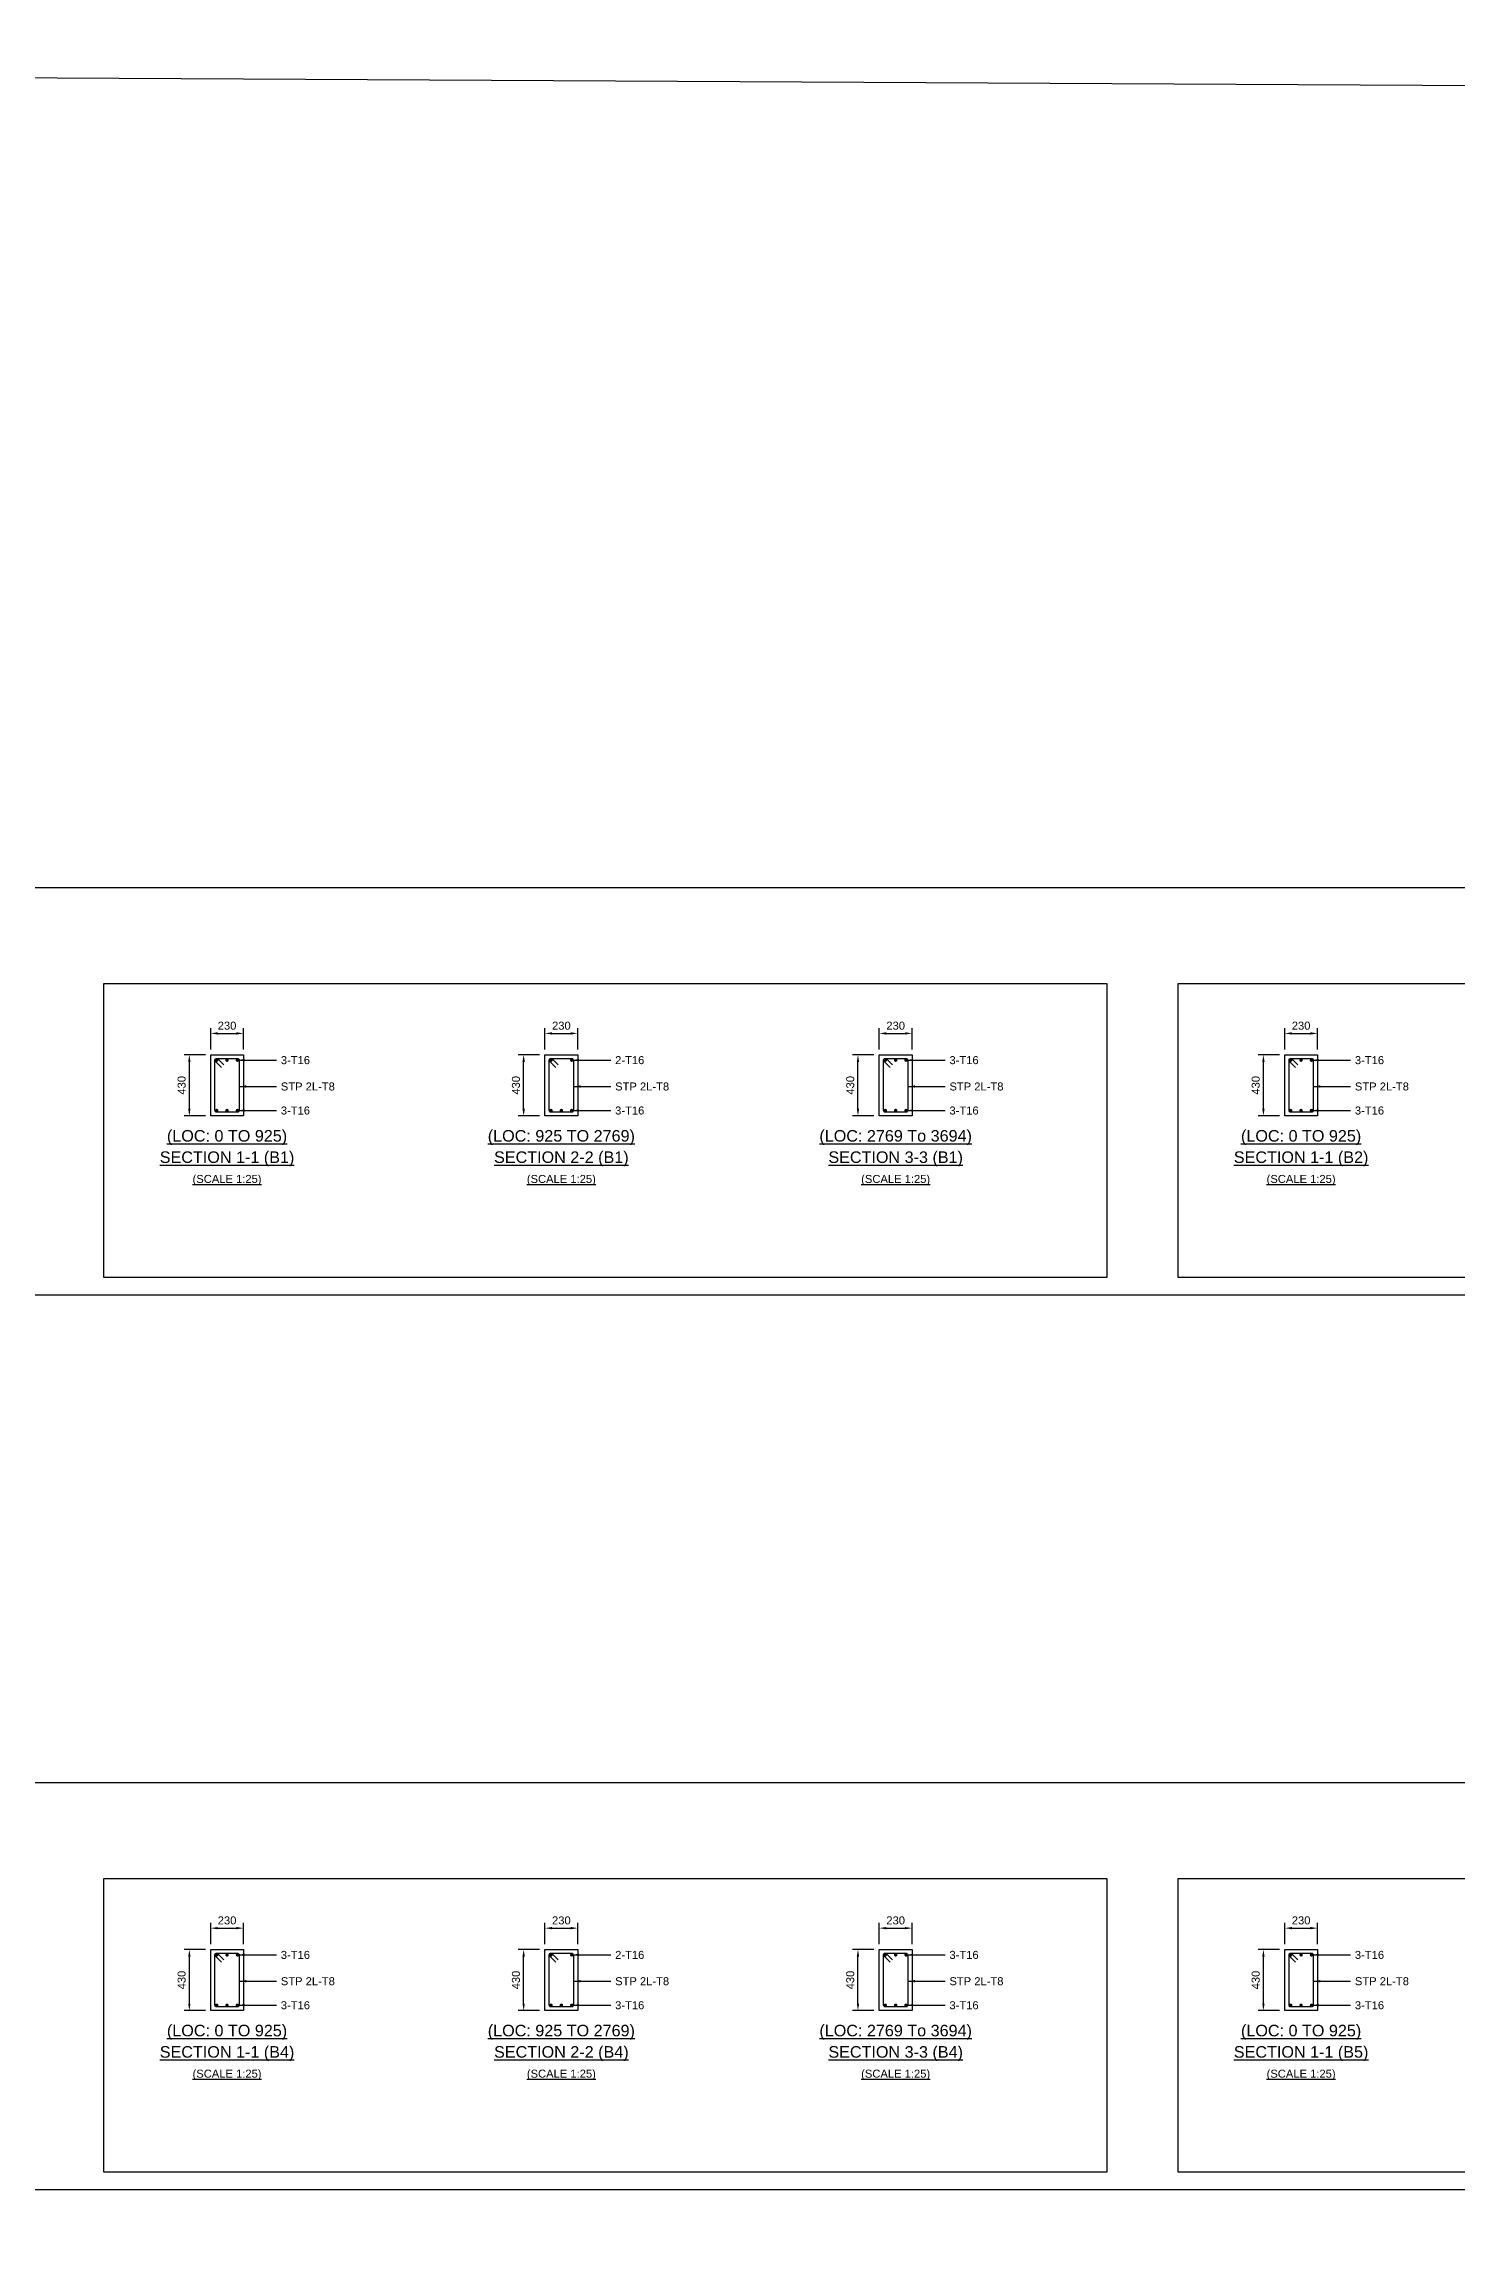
# Model space of a CAD drawing. Header units: inches. Extents: x -816171 to 9366335, y -450961 to 689132.
# Drawn here: x 3331451 to 3371164, y 331272 to 392839 of the extents above; entities that cross this region are included whole.
import ezdxf
from ezdxf.enums import TextEntityAlignment as Align

# ---------------------------------------------------------------- set-up
doc = ezdxf.new("R2010")
doc.units = ezdxf.units.IN
doc.header["$MEASUREMENT"] = 0
for name, color, linetype in [('Concrete Line', 2, 'Continuous'), ('Dimension', 31, 'Continuous'), ('Labels', 4, 'Continuous'), ('Link', 225, 'Continuous'), ('Reinforcement', 130, 'Continuous'), ('Schedule Border', 60, 'Continuous'), ('Text', 31, 'Continuous')]:
    doc.layers.add(name, color=color, linetype=linetype)
doc.styles.add('SC-SansSerif', font='SansSerif')
doc.dimstyles.new('SCBBSDimStyl', dxfattribs={"dimtxt": 225, "dimasz": 200, "dimexe": 150, "dimexo": 150, "dimgap": 100, "dimtad": 1, "dimtoh": 1, "dimdec": 0, "dimzin": 0, "dimdsep": 46, "dimtxsty": 'SC-SansSerif', "dimcen": 0.09, "dimclrd": 8, "dimclre": 8, "dimclrt": 31, "dimadec": 0, "dimazin": 0, "dimtfac": 1, "dimtdec": 0, "dimtix": 1, "dimtofl": 0, "dimtmove": 0, "dimatfit": 3, "dimfxl": 1, "dimtolj": 1, "dimtzin": 0, "dimarcsym": 0})

# ---------------------------------------------------------------- blocks, each defined once
blk = doc.blocks.new('*D1238')
at = {"layer": 'DEFPOINTS', "color": 0, "transparency": 16777216}
for p in [(3337063, 365011), (3336143, 364411), (3337063, 364411)]:
    blk.add_point(p, dxfattribs=at)
at = {"layer": 'Dimension', "color": 8, "lineweight": -2, "transparency": 16777216}
for p, q in [((3336143, 364561), (3336143, 365161)), ((3337063, 364561), (3337063, 365161)), ((3336343, 365011), (3336863, 365011))]:
    blk.add_line(p, q, dxfattribs=at)
at = {"layer": 'Dimension', "color": 8, "transparency": 16777216}
for points in [[(3336343, 365044), (3336343, 364977), (3336143, 365011)], [(3336863, 365044), (3336863, 364977), (3337063, 365011)]]:
    blk.add_solid(points, dxfattribs=at)
at = {"layer": 'Dimension', "color": 31, "transparency": 16777216, "insert": (3336603, 365227), "char_height": 225, "attachment_point": 5, "style": 'SC-SansSerif'}
blk.add_mtext('\\A1;230', dxfattribs=at)
blk = doc.blocks.new('*D1239')
at = {"layer": 'DEFPOINTS', "color": 0, "transparency": 16777216}
for p in [(3335543, 364411), (3336143, 364411), (3336143, 362691)]:
    blk.add_point(p, dxfattribs=at)
at = {"layer": 'Dimension', "color": 8, "lineweight": -2, "transparency": 16777216}
for p, q in [((3335993, 364411), (3335393, 364411)), ((3335543, 362891), (3335543, 364211)), ((3335993, 362691), (3335393, 362691))]:
    blk.add_line(p, q, dxfattribs=at)
at = {"layer": 'Dimension', "color": 8, "transparency": 16777216}
for points in [[(3335510, 364211), (3335577, 364211), (3335543, 364411)], [(3335510, 362891), (3335577, 362891), (3335543, 362691)]]:
    blk.add_solid(points, dxfattribs=at)
at = {"layer": 'Dimension', "color": 31, "transparency": 16777216, "insert": (3335327, 363551), "char_height": 225, "attachment_point": 5, "rotation": 90, "style": 'SC-SansSerif'}
blk.add_mtext('\\A1;430', dxfattribs=at)
blk = doc.blocks.new('*D1244')
at = {"layer": 'DEFPOINTS', "color": 0, "transparency": 16777216}
for p in [(3346463, 365011), (3345543, 364411), (3346463, 364411)]:
    blk.add_point(p, dxfattribs=at)
at = {"layer": 'Dimension', "color": 8, "lineweight": -2, "transparency": 16777216}
for p, q in [((3345543, 364561), (3345543, 365161)), ((3346463, 364561), (3346463, 365161)), ((3345743, 365011), (3346263, 365011))]:
    blk.add_line(p, q, dxfattribs=at)
at = {"layer": 'Dimension', "color": 8, "transparency": 16777216}
for points in [[(3345743, 365044), (3345743, 364977), (3345543, 365011)], [(3346263, 365044), (3346263, 364977), (3346463, 365011)]]:
    blk.add_solid(points, dxfattribs=at)
at = {"layer": 'Dimension', "color": 31, "transparency": 16777216, "insert": (3346003, 365227), "char_height": 225, "attachment_point": 5, "style": 'SC-SansSerif'}
blk.add_mtext('\\A1;230', dxfattribs=at)
blk = doc.blocks.new('*D1245')
at = {"layer": 'DEFPOINTS', "color": 0, "transparency": 16777216}
for p in [(3344943, 364411), (3345543, 364411), (3345543, 362691)]:
    blk.add_point(p, dxfattribs=at)
at = {"layer": 'Dimension', "color": 8, "lineweight": -2, "transparency": 16777216}
for p, q in [((3345393, 364411), (3344793, 364411)), ((3344943, 362891), (3344943, 364211)), ((3345393, 362691), (3344793, 362691))]:
    blk.add_line(p, q, dxfattribs=at)
at = {"layer": 'Dimension', "color": 8, "transparency": 16777216}
for points in [[(3344910, 364211), (3344977, 364211), (3344943, 364411)], [(3344910, 362891), (3344977, 362891), (3344943, 362691)]]:
    blk.add_solid(points, dxfattribs=at)
at = {"layer": 'Dimension', "color": 31, "transparency": 16777216, "insert": (3344727, 363551), "char_height": 225, "attachment_point": 5, "rotation": 90, "style": 'SC-SansSerif'}
blk.add_mtext('\\A1;430', dxfattribs=at)
blk = doc.blocks.new('*D1246')
at = {"layer": 'DEFPOINTS', "color": 0, "transparency": 16777216}
for p in [(3355863, 365011), (3354943, 364411), (3355863, 364411)]:
    blk.add_point(p, dxfattribs=at)
at = {"layer": 'Dimension', "color": 8, "lineweight": -2, "transparency": 16777216}
for p, q in [((3354943, 364561), (3354943, 365161)), ((3355863, 364561), (3355863, 365161)), ((3355143, 365011), (3355663, 365011))]:
    blk.add_line(p, q, dxfattribs=at)
at = {"layer": 'Dimension', "color": 8, "transparency": 16777216}
for points in [[(3355143, 365044), (3355143, 364977), (3354943, 365011)], [(3355663, 365044), (3355663, 364977), (3355863, 365011)]]:
    blk.add_solid(points, dxfattribs=at)
at = {"layer": 'Dimension', "color": 31, "transparency": 16777216, "insert": (3355403, 365227), "char_height": 225, "attachment_point": 5, "style": 'SC-SansSerif'}
blk.add_mtext('\\A1;230', dxfattribs=at)
blk = doc.blocks.new('*D1247')
at = {"layer": 'DEFPOINTS', "color": 0, "transparency": 16777216}
for p in [(3354343, 364411), (3354943, 364411), (3354943, 362691)]:
    blk.add_point(p, dxfattribs=at)
at = {"layer": 'Dimension', "color": 8, "lineweight": -2, "transparency": 16777216}
for p, q in [((3354793, 364411), (3354193, 364411)), ((3354343, 362891), (3354343, 364211)), ((3354793, 362691), (3354193, 362691))]:
    blk.add_line(p, q, dxfattribs=at)
at = {"layer": 'Dimension', "color": 8, "transparency": 16777216}
for points in [[(3354310, 364211), (3354377, 364211), (3354343, 364411)], [(3354310, 362891), (3354377, 362891), (3354343, 362691)]]:
    blk.add_solid(points, dxfattribs=at)
at = {"layer": 'Dimension', "color": 31, "transparency": 16777216, "insert": (3354127, 363551), "char_height": 225, "attachment_point": 5, "rotation": 90, "style": 'SC-SansSerif'}
blk.add_mtext('\\A1;430', dxfattribs=at)
blk = doc.blocks.new('*D1240')
at = {"layer": 'DEFPOINTS', "color": 0, "transparency": 16777216}
for p in [(3367263, 365011), (3366343, 364411), (3367263, 364411)]:
    blk.add_point(p, dxfattribs=at)
at = {"layer": 'Dimension', "color": 8, "lineweight": -2, "transparency": 16777216}
for p, q in [((3366343, 364561), (3366343, 365161)), ((3367263, 364561), (3367263, 365161)), ((3366543, 365011), (3367063, 365011))]:
    blk.add_line(p, q, dxfattribs=at)
at = {"layer": 'Dimension', "color": 8, "transparency": 16777216}
for points in [[(3366543, 365044), (3366543, 364977), (3366343, 365011)], [(3367063, 365044), (3367063, 364977), (3367263, 365011)]]:
    blk.add_solid(points, dxfattribs=at)
at = {"layer": 'Dimension', "color": 31, "transparency": 16777216, "insert": (3366803, 365227), "char_height": 225, "attachment_point": 5, "style": 'SC-SansSerif'}
blk.add_mtext('\\A1;230', dxfattribs=at)
blk = doc.blocks.new('*D1241')
at = {"layer": 'DEFPOINTS', "color": 0, "transparency": 16777216}
for p in [(3365743, 364411), (3366343, 364411), (3366343, 362691)]:
    blk.add_point(p, dxfattribs=at)
at = {"layer": 'Dimension', "color": 8, "lineweight": -2, "transparency": 16777216}
for p, q in [((3366193, 364411), (3365593, 364411)), ((3365743, 362891), (3365743, 364211)), ((3366193, 362691), (3365593, 362691))]:
    blk.add_line(p, q, dxfattribs=at)
at = {"layer": 'Dimension', "color": 8, "transparency": 16777216}
for points in [[(3365710, 364211), (3365777, 364211), (3365743, 364411)], [(3365710, 362891), (3365777, 362891), (3365743, 362691)]]:
    blk.add_solid(points, dxfattribs=at)
at = {"layer": 'Dimension', "color": 31, "transparency": 16777216, "insert": (3365527, 363551), "char_height": 225, "attachment_point": 5, "rotation": 90, "style": 'SC-SansSerif'}
blk.add_mtext('\\A1;430', dxfattribs=at)
blk = doc.blocks.new('*D1265')
at = {"layer": 'DEFPOINTS', "color": 0, "transparency": 16777216}
for p in [(3337063, 339851), (3336143, 339251), (3337063, 339251)]:
    blk.add_point(p, dxfattribs=at)
at = {"layer": 'Dimension', "color": 8, "lineweight": -2, "transparency": 16777216}
for p, q in [((3336143, 339401), (3336143, 340001)), ((3336343, 339851), (3336863, 339851)), ((3337063, 339401), (3337063, 340001))]:
    blk.add_line(p, q, dxfattribs=at)
at = {"layer": 'Dimension', "color": 8, "transparency": 16777216}
for points in [[(3336343, 339884), (3336343, 339817), (3336143, 339851)], [(3336863, 339884), (3336863, 339817), (3337063, 339851)]]:
    blk.add_solid(points, dxfattribs=at)
at = {"layer": 'Dimension', "color": 31, "transparency": 16777216, "insert": (3336603, 340067), "char_height": 225, "attachment_point": 5, "style": 'SC-SansSerif'}
blk.add_mtext('\\A1;230', dxfattribs=at)
blk = doc.blocks.new('*D1266')
at = {"layer": 'DEFPOINTS', "color": 0, "transparency": 16777216}
for p in [(3335543, 339251), (3336143, 339251), (3336143, 337531)]:
    blk.add_point(p, dxfattribs=at)
at = {"layer": 'Dimension', "color": 8, "lineweight": -2, "transparency": 16777216}
for p, q in [((3335993, 339251), (3335393, 339251)), ((3335543, 337731), (3335543, 339051)), ((3335993, 337531), (3335393, 337531))]:
    blk.add_line(p, q, dxfattribs=at)
at = {"layer": 'Dimension', "color": 8, "transparency": 16777216}
for points in [[(3335510, 339051), (3335577, 339051), (3335543, 339251)], [(3335510, 337731), (3335577, 337731), (3335543, 337531)]]:
    blk.add_solid(points, dxfattribs=at)
at = {"layer": 'Dimension', "color": 31, "transparency": 16777216, "insert": (3335327, 338391), "char_height": 225, "attachment_point": 5, "rotation": 90, "style": 'SC-SansSerif'}
blk.add_mtext('\\A1;430', dxfattribs=at)
blk = doc.blocks.new('*D1267')
at = {"layer": 'DEFPOINTS', "color": 0, "transparency": 16777216}
for p in [(3346463, 339851), (3345543, 339251), (3346463, 339251)]:
    blk.add_point(p, dxfattribs=at)
at = {"layer": 'Dimension', "color": 8, "lineweight": -2, "transparency": 16777216}
for p, q in [((3345543, 339401), (3345543, 340001)), ((3345743, 339851), (3346263, 339851)), ((3346463, 339401), (3346463, 340001))]:
    blk.add_line(p, q, dxfattribs=at)
at = {"layer": 'Dimension', "color": 8, "transparency": 16777216}
for points in [[(3345743, 339884), (3345743, 339817), (3345543, 339851)], [(3346263, 339884), (3346263, 339817), (3346463, 339851)]]:
    blk.add_solid(points, dxfattribs=at)
at = {"layer": 'Dimension', "color": 31, "transparency": 16777216, "insert": (3346003, 340067), "char_height": 225, "attachment_point": 5, "style": 'SC-SansSerif'}
blk.add_mtext('\\A1;230', dxfattribs=at)
blk = doc.blocks.new('*D1268')
at = {"layer": 'DEFPOINTS', "color": 0, "transparency": 16777216}
for p in [(3344943, 339251), (3345543, 339251), (3345543, 337531)]:
    blk.add_point(p, dxfattribs=at)
at = {"layer": 'Dimension', "color": 8, "lineweight": -2, "transparency": 16777216}
for p, q in [((3345393, 339251), (3344793, 339251)), ((3344943, 337731), (3344943, 339051)), ((3345393, 337531), (3344793, 337531))]:
    blk.add_line(p, q, dxfattribs=at)
at = {"layer": 'Dimension', "color": 8, "transparency": 16777216}
for points in [[(3344910, 339051), (3344977, 339051), (3344943, 339251)], [(3344910, 337731), (3344977, 337731), (3344943, 337531)]]:
    blk.add_solid(points, dxfattribs=at)
at = {"layer": 'Dimension', "color": 31, "transparency": 16777216, "insert": (3344727, 338391), "char_height": 225, "attachment_point": 5, "rotation": 90, "style": 'SC-SansSerif'}
blk.add_mtext('\\A1;430', dxfattribs=at)
blk = doc.blocks.new('*D1269')
at = {"layer": 'DEFPOINTS', "color": 0, "transparency": 16777216}
for p in [(3355863, 339851), (3354943, 339251), (3355863, 339251)]:
    blk.add_point(p, dxfattribs=at)
at = {"layer": 'Dimension', "color": 8, "lineweight": -2, "transparency": 16777216}
for p, q in [((3354943, 339401), (3354943, 340001)), ((3355143, 339851), (3355663, 339851)), ((3355863, 339401), (3355863, 340001))]:
    blk.add_line(p, q, dxfattribs=at)
at = {"layer": 'Dimension', "color": 8, "transparency": 16777216}
for points in [[(3355143, 339884), (3355143, 339817), (3354943, 339851)], [(3355663, 339884), (3355663, 339817), (3355863, 339851)]]:
    blk.add_solid(points, dxfattribs=at)
at = {"layer": 'Dimension', "color": 31, "transparency": 16777216, "insert": (3355403, 340067), "char_height": 225, "attachment_point": 5, "style": 'SC-SansSerif'}
blk.add_mtext('\\A1;230', dxfattribs=at)
blk = doc.blocks.new('*D1270')
at = {"layer": 'DEFPOINTS', "color": 0, "transparency": 16777216}
for p in [(3354343, 339251), (3354943, 339251), (3354943, 337531)]:
    blk.add_point(p, dxfattribs=at)
at = {"layer": 'Dimension', "color": 8, "lineweight": -2, "transparency": 16777216}
for p, q in [((3354793, 339251), (3354193, 339251)), ((3354343, 337731), (3354343, 339051)), ((3354793, 337531), (3354193, 337531))]:
    blk.add_line(p, q, dxfattribs=at)
at = {"layer": 'Dimension', "color": 8, "transparency": 16777216}
for points in [[(3354310, 339051), (3354377, 339051), (3354343, 339251)], [(3354310, 337731), (3354377, 337731), (3354343, 337531)]]:
    blk.add_solid(points, dxfattribs=at)
at = {"layer": 'Dimension', "color": 31, "transparency": 16777216, "insert": (3354127, 338391), "char_height": 225, "attachment_point": 5, "rotation": 90, "style": 'SC-SansSerif'}
blk.add_mtext('\\A1;430', dxfattribs=at)
blk = doc.blocks.new('*D1271')
at = {"layer": 'DEFPOINTS', "color": 0, "transparency": 16777216}
for p in [(3367263, 339851), (3366343, 339251), (3367263, 339251)]:
    blk.add_point(p, dxfattribs=at)
at = {"layer": 'Dimension', "color": 8, "lineweight": -2, "transparency": 16777216}
for p, q in [((3366343, 339401), (3366343, 340001)), ((3366543, 339851), (3367063, 339851)), ((3367263, 339401), (3367263, 340001))]:
    blk.add_line(p, q, dxfattribs=at)
at = {"layer": 'Dimension', "color": 8, "transparency": 16777216}
for points in [[(3366543, 339884), (3366543, 339817), (3366343, 339851)], [(3367063, 339884), (3367063, 339817), (3367263, 339851)]]:
    blk.add_solid(points, dxfattribs=at)
at = {"layer": 'Dimension', "color": 31, "transparency": 16777216, "insert": (3366803, 340067), "char_height": 225, "attachment_point": 5, "style": 'SC-SansSerif'}
blk.add_mtext('\\A1;230', dxfattribs=at)
blk = doc.blocks.new('*D1272')
at = {"layer": 'DEFPOINTS', "color": 0, "transparency": 16777216}
for p in [(3365743, 339251), (3366343, 339251), (3366343, 337531)]:
    blk.add_point(p, dxfattribs=at)
at = {"layer": 'Dimension', "color": 8, "lineweight": -2, "transparency": 16777216}
for p, q in [((3366193, 339251), (3365593, 339251)), ((3365743, 337731), (3365743, 339051)), ((3366193, 337531), (3365593, 337531))]:
    blk.add_line(p, q, dxfattribs=at)
at = {"layer": 'Dimension', "color": 8, "transparency": 16777216}
for points in [[(3365710, 339051), (3365777, 339051), (3365743, 339251)], [(3365710, 337731), (3365777, 337731), (3365743, 337531)]]:
    blk.add_solid(points, dxfattribs=at)
at = {"layer": 'Dimension', "color": 31, "transparency": 16777216, "insert": (3365527, 338391), "char_height": 225, "attachment_point": 5, "rotation": 90, "style": 'SC-SansSerif'}
blk.add_mtext('\\A1;430', dxfattribs=at)

msp = doc.modelspace()

# ---------------------------------------------------------------- linework, layer by layer
msp.add_lwpolyline([(3153892.50252, 392838.94799), (3560344.26032, 390657.34345), (3560344.26032, 139178.61934), (3153892.50252, 141360.22388)], close=True)
at = {"layer": 'Concrete Line'}
for points in [[(3336143.16807, 364410.52424), (3337063.16807, 364410.52424), (3337063.16807, 362690.52424), (3336143.16807, 362690.52424)], [(3345543.16807, 364410.52424), (3346463.16807, 364410.52424), (3346463.16807, 362690.52424), (3345543.16807, 362690.52424)], [(3354943.16807, 364410.52424), (3355863.16807, 364410.52424), (3355863.16807, 362690.52424), (3354943.16807, 362690.52424)], [(3366343.16807, 364410.52424), (3367263.16807, 364410.52424), (3367263.16807, 362690.52424), (3366343.16807, 362690.52424)], [(3336143.16807, 339250.52424), (3337063.16807, 339250.52424), (3337063.16807, 337530.52424), (3336143.16807, 337530.52424)], [(3345543.16807, 339250.52424), (3346463.16807, 339250.52424), (3346463.16807, 337530.52424), (3345543.16807, 337530.52424)], [(3354943.16807, 339250.52424), (3355863.16807, 339250.52424), (3355863.16807, 337530.52424), (3354943.16807, 337530.52424)], [(3366343.16807, 339250.52424), (3367263.16807, 339250.52424), (3367263.16807, 337530.52424), (3366343.16807, 337530.52424)]]:
    msp.add_lwpolyline(points, close=True, dxfattribs=at)
at = {"layer": 'Link'}
for points in [[(3336446.93257, 364054.87749), (3336277.22694, 364224.58311, -0.6681786379), (3336311.16807, 364306.52424), (3336895.16807, 364306.52424, -0.4142135624), (3336943.16807, 364258.52424), (3336943.16807, 362842.52424, -0.4142135624), (3336895.16807, 362794.52424), (3336311.16807, 362794.52424, -0.4142135624), (3336263.16807, 362842.52424), (3336263.16807, 364258.52424, -0.6681786379), (3336345.10919, 364292.46536), (3336514.81482, 364122.75974)], [(3345846.93257, 364054.87749), (3345677.22694, 364224.58311, -0.6681786379), (3345711.16807, 364306.52424), (3346295.16807, 364306.52424, -0.4142135624), (3346343.16807, 364258.52424), (3346343.16807, 362842.52424, -0.4142135624), (3346295.16807, 362794.52424), (3345711.16807, 362794.52424, -0.4142135624), (3345663.16807, 362842.52424), (3345663.16807, 364258.52424, -0.6681786379), (3345745.10919, 364292.46536), (3345914.81482, 364122.75974)], [(3355246.93257, 364054.87749), (3355077.22694, 364224.58311, -0.6681786379), (3355111.16807, 364306.52424), (3355695.16807, 364306.52424, -0.4142135624), (3355743.16807, 364258.52424), (3355743.16807, 362842.52424, -0.4142135624), (3355695.16807, 362794.52424), (3355111.16807, 362794.52424, -0.4142135624), (3355063.16807, 362842.52424), (3355063.16807, 364258.52424, -0.6681786379), (3355145.10919, 364292.46536), (3355314.81482, 364122.75974)], [(3366646.93257, 364054.87749), (3366477.22694, 364224.58311, -0.6681786379), (3366511.16807, 364306.52424), (3367095.16807, 364306.52424, -0.4142135624), (3367143.16807, 364258.52424), (3367143.16807, 362842.52424, -0.4142135624), (3367095.16807, 362794.52424), (3366511.16807, 362794.52424, -0.4142135624), (3366463.16807, 362842.52424), (3366463.16807, 364258.52424, -0.6681786379), (3366545.10919, 364292.46536), (3366714.81482, 364122.75974)], [(3336446.93257, 338894.87749), (3336277.22694, 339064.58311, -0.6681786379), (3336311.16807, 339146.52424), (3336895.16807, 339146.52424, -0.4142135624), (3336943.16807, 339098.52424), (3336943.16807, 337682.52424, -0.4142135624), (3336895.16807, 337634.52424), (3336311.16807, 337634.52424, -0.4142135624), (3336263.16807, 337682.52424), (3336263.16807, 339098.52424, -0.6681786379), (3336345.10919, 339132.46536), (3336514.81482, 338962.75974)], [(3345846.93257, 338894.87749), (3345677.22694, 339064.58311, -0.6681786379), (3345711.16807, 339146.52424), (3346295.16807, 339146.52424, -0.4142135624), (3346343.16807, 339098.52424), (3346343.16807, 337682.52424, -0.4142135624), (3346295.16807, 337634.52424), (3345711.16807, 337634.52424, -0.4142135624), (3345663.16807, 337682.52424), (3345663.16807, 339098.52424, -0.6681786379), (3345745.10919, 339132.46536), (3345914.81482, 338962.75974)], [(3355246.93257, 338894.87749), (3355077.22694, 339064.58311, -0.6681786379), (3355111.16807, 339146.52424), (3355695.16807, 339146.52424, -0.4142135624), (3355743.16807, 339098.52424), (3355743.16807, 337682.52424, -0.4142135624), (3355695.16807, 337634.52424), (3355111.16807, 337634.52424, -0.4142135624), (3355063.16807, 337682.52424), (3355063.16807, 339098.52424, -0.6681786379), (3355145.10919, 339132.46536), (3355314.81482, 338962.75974)], [(3366646.93257, 338894.87749), (3366477.22694, 339064.58311, -0.6681786379), (3366511.16807, 339146.52424), (3367095.16807, 339146.52424, -0.4142135624), (3367143.16807, 339098.52424), (3367143.16807, 337682.52424, -0.4142135624), (3367095.16807, 337634.52424), (3366511.16807, 337634.52424, -0.4142135624), (3366463.16807, 337682.52424), (3366463.16807, 339098.52424, -0.6681786379), (3366545.10919, 339132.46536), (3366714.81482, 338962.75974)]]:
    msp.add_lwpolyline(points, format="xyb", dxfattribs=at)
at = {"layer": 'Reinforcement', "const_width": 48}
for points in [[(3336287.16807, 364258.52424, 1), (3336335.16807, 364258.52424, 1)], [(3336579.16807, 364258.52424, 1), (3336627.16807, 364258.52424, 1)], [(3336871.16807, 364258.52424, 1), (3336919.16807, 364258.52424, 1)], [(3345687.16807, 364258.52424, 1), (3345735.16807, 364258.52424, 1)], [(3346271.16807, 364258.52424, 1), (3346319.16807, 364258.52424, 1)], [(3355087.16807, 364258.52424, 1), (3355135.16807, 364258.52424, 1)], [(3355379.16807, 364258.52424, 1), (3355427.16807, 364258.52424, 1)], [(3355671.16807, 364258.52424, 1), (3355719.16807, 364258.52424, 1)], [(3366487.16807, 364258.52424, 1), (3366535.16807, 364258.52424, 1)], [(3366779.16807, 364258.52424, 1), (3366827.16807, 364258.52424, 1)], [(3367071.16807, 364258.52424, 1), (3367119.16807, 364258.52424, 1)], [(3336287.16807, 362842.52424, 1), (3336335.16807, 362842.52424, 1)], [(3336579.16807, 362842.52424, 1), (3336627.16807, 362842.52424, 1)], [(3336871.16807, 362842.52424, 1), (3336919.16807, 362842.52424, 1)], [(3345687.16807, 362842.52424, 1), (3345735.16807, 362842.52424, 1)], [(3345979.16807, 362842.52424, 1), (3346027.16807, 362842.52424, 1)], [(3346271.16807, 362842.52424, 1), (3346319.16807, 362842.52424, 1)], [(3355087.16807, 362842.52424, 1), (3355135.16807, 362842.52424, 1)], [(3355379.16807, 362842.52424, 1), (3355427.16807, 362842.52424, 1)], [(3355671.16807, 362842.52424, 1), (3355719.16807, 362842.52424, 1)], [(3366487.16807, 362842.52424, 1), (3366535.16807, 362842.52424, 1)], [(3366779.16807, 362842.52424, 1), (3366827.16807, 362842.52424, 1)], [(3367071.16807, 362842.52424, 1), (3367119.16807, 362842.52424, 1)], [(3336287.16807, 339098.52424, 1), (3336335.16807, 339098.52424, 1)], [(3336579.16807, 339098.52424, 1), (3336627.16807, 339098.52424, 1)], [(3336871.16807, 339098.52424, 1), (3336919.16807, 339098.52424, 1)], [(3345687.16807, 339098.52424, 1), (3345735.16807, 339098.52424, 1)], [(3346271.16807, 339098.52424, 1), (3346319.16807, 339098.52424, 1)], [(3355087.16807, 339098.52424, 1), (3355135.16807, 339098.52424, 1)], [(3355379.16807, 339098.52424, 1), (3355427.16807, 339098.52424, 1)], [(3355671.16807, 339098.52424, 1), (3355719.16807, 339098.52424, 1)], [(3366487.16807, 339098.52424, 1), (3366535.16807, 339098.52424, 1)], [(3366779.16807, 339098.52424, 1), (3366827.16807, 339098.52424, 1)], [(3367071.16807, 339098.52424, 1), (3367119.16807, 339098.52424, 1)], [(3336287.16807, 337682.52424, 1), (3336335.16807, 337682.52424, 1)], [(3336579.16807, 337682.52424, 1), (3336627.16807, 337682.52424, 1)], [(3336871.16807, 337682.52424, 1), (3336919.16807, 337682.52424, 1)], [(3345687.16807, 337682.52424, 1), (3345735.16807, 337682.52424, 1)], [(3345979.16807, 337682.52424, 1), (3346027.16807, 337682.52424, 1)], [(3346271.16807, 337682.52424, 1), (3346319.16807, 337682.52424, 1)], [(3355087.16807, 337682.52424, 1), (3355135.16807, 337682.52424, 1)], [(3355379.16807, 337682.52424, 1), (3355427.16807, 337682.52424, 1)], [(3355671.16807, 337682.52424, 1), (3355719.16807, 337682.52424, 1)], [(3366487.16807, 337682.52424, 1), (3366535.16807, 337682.52424, 1)], [(3366779.16807, 337682.52424, 1), (3366827.16807, 337682.52424, 1)], [(3367071.16807, 337682.52424, 1), (3367119.16807, 337682.52424, 1)]]:
    msp.add_lwpolyline(points, format="xyb", close=True, dxfattribs=at)
at = {"layer": 'Schedule Border'}
for points in [[(3297471.66025, 369110.52424), (3404943.16967, 369110.52424), (3404943.16967, 357650.52424), (3297471.66025, 357650.52424)], [(3333143.16967, 366410.52424), (3361343.16967, 366410.52424), (3361343.16967, 358150.52424), (3333143.16967, 358150.52424)], [(3363343.16967, 366410.52424), (3391543.16967, 366410.52424), (3391543.16967, 358150.52424), (3363343.16967, 358150.52424)], [(3297471.66025, 343950.52424), (3404943.16967, 343950.52424), (3404943.16967, 332490.52424), (3297471.66025, 332490.52424)], [(3333143.16967, 341250.52424), (3361343.16967, 341250.52424), (3361343.16967, 332990.52424), (3333143.16967, 332990.52424)], [(3363343.16967, 341250.52424), (3391543.16967, 341250.52424), (3391543.16967, 332990.52424), (3363343.16967, 332990.52424)]]:
    msp.add_lwpolyline(points, close=True, dxfattribs=at)

# ---------------------------------------------------------------- texts
at = {"layer": 'Labels', "style": 'SC-SansSerif'}
for s, p in [('%%u(LOC: 0 TO 925)', (3336603.16807, 362090.52424)), ('%%u(LOC: 925 TO 2769)', (3346003.16807, 362090.52424)), ('%%u(LOC: 2769 To 3694)', (3355403.16807, 362090.52424)), ('%%u(LOC: 0 TO 925)', (3366803.16807, 362090.52424)), ('%%uSECTION 1-1 (B1)', (3336603.16807, 361490.52424)), ('%%uSECTION 2-2 (B1)', (3346003.16807, 361490.52424)), ('%%uSECTION 3-3 (B1)', (3355403.16807, 361490.52424)), ('%%uSECTION 1-1 (B2)', (3366803.16807, 361490.52424)), ('%%u(LOC: 0 TO 925)', (3336603.16807, 336930.52424)), ('%%u(LOC: 925 TO 2769)', (3346003.16807, 336930.52424)), ('%%u(LOC: 2769 To 3694)', (3355403.16807, 336930.52424)), ('%%u(LOC: 0 TO 925)', (3366803.16807, 336930.52424)), ('%%uSECTION 1-1 (B4)', (3336603.16807, 336330.52424)), ('%%uSECTION 2-2 (B4)', (3346003.16807, 336330.52424)), ('%%uSECTION 3-3 (B4)', (3355403.16807, 336330.52424)), ('%%uSECTION 1-1 (B5)', (3366803.16807, 336330.52424))]:
    msp.add_text(s, height=325, dxfattribs=at).set_placement(p, align=Align.MIDDLE)
at = {"layer": 'Text', "style": 'SC-SansSerif'}
for s, p in [('3-T16', (3338115.16807, 364258.52424)), ('2-T16', (3347515.16807, 364258.52424)), ('3-T16', (3356915.16807, 364258.52424)), ('3-T16', (3368315.16807, 364258.52424)), ('STP 2L-T8', (3338115.16807, 363518.52424)), ('STP 2L-T8', (3347515.16807, 363518.52424)), ('STP 2L-T8', (3356915.16807, 363518.52424)), ('STP 2L-T8', (3368315.16807, 363518.52424)), ('3-T16', (3338115.16807, 362842.52424)), ('3-T16', (3347515.16807, 362842.52424)), ('3-T16', (3356915.16807, 362842.52424)), ('3-T16', (3368315.16807, 362842.52424)), ('3-T16', (3338115.16807, 339098.52424)), ('2-T16', (3347515.16807, 339098.52424)), ('3-T16', (3356915.16807, 339098.52424)), ('3-T16', (3368315.16807, 339098.52424)), ('STP 2L-T8', (3338115.16807, 338358.52424)), ('STP 2L-T8', (3347515.16807, 338358.52424)), ('STP 2L-T8', (3356915.16807, 338358.52424)), ('STP 2L-T8', (3368315.16807, 338358.52424)), ('3-T16', (3338115.16807, 337682.52424)), ('3-T16', (3347515.16807, 337682.52424)), ('3-T16', (3356915.16807, 337682.52424)), ('3-T16', (3368315.16807, 337682.52424))]:
    msp.add_text(s, height=225, dxfattribs=at).set_placement(p, align=Align.MIDDLE_LEFT)
for p in [(3336603.16807, 360890.52424), (3346003.16807, 360890.52424), (3355403.16807, 360890.52424), (3366803.16807, 360890.52424), (3336603.16807, 335730.52424), (3346003.16807, 335730.52424), (3355403.16807, 335730.52424), (3366803.16807, 335730.52424)]:
    msp.add_text('%%u(SCALE 1:25)', height=225, dxfattribs=at).set_placement(p, align=Align.MIDDLE)

# ---------------------------------------------------------------- dimensions: what is measured, and where the dimension line sits
at = {"layer": 'Dimension'}
for base, p1, p2, angle, text, picture, middle in [((3337063.16805, 365010.52424), (3336143.16805, 364410.52424), (3337063.16805, 364410.52424), 0, '230', '*D1238', (3336603.16807, 365010.52424)), ((3346463.16805, 365010.52424), (3345543.16805, 364410.52424), (3346463.16805, 364410.52424), 0, '230', '*D1244', (3346003.16807, 365010.52424)), ((3355863.16805, 365010.52424), (3354943.16805, 364410.52424), (3355863.16805, 364410.52424), 0, '230', '*D1246', (3355403.16807, 365010.52424)), ((3367263.16805, 365010.52424), (3366343.16805, 364410.52424), (3367263.16805, 364410.52424), 0, '230', '*D1240', (3366803.16807, 365010.52424)), ((3335543.16807, 364410.52424), (3336143.16805, 362690.52424), (3336143.16805, 364410.52424), 90, '430', '*D1239', (3335543.16807, 363550.52424)), ((3344943.16807, 364410.52424), (3345543.16805, 362690.52424), (3345543.16805, 364410.52424), 90, '430', '*D1245', (3344943.16807, 363550.52424)), ((3354343.16807, 364410.52424), (3354943.16805, 362690.52424), (3354943.16805, 364410.52424), 90, '430', '*D1247', (3354343.16807, 363550.52424)), ((3365743.16807, 364410.52424), (3366343.16805, 362690.52424), (3366343.16805, 364410.52424), 90, '430', '*D1241', (3365743.16807, 363550.52424)), ((3337063.16805, 339850.52424), (3336143.16805, 339250.52424), (3337063.16805, 339250.52424), 0, '230', '*D1265', (3336603.16807, 339850.52424)), ((3346463.16805, 339850.52424), (3345543.16805, 339250.52424), (3346463.16805, 339250.52424), 0, '230', '*D1267', (3346003.16807, 339850.52424)), ((3355863.16805, 339850.52424), (3354943.16805, 339250.52424), (3355863.16805, 339250.52424), 0, '230', '*D1269', (3355403.16807, 339850.52424)), ((3367263.16805, 339850.52424), (3366343.16805, 339250.52424), (3367263.16805, 339250.52424), 0, '230', '*D1271', (3366803.16807, 339850.52424)), ((3335543.16807, 339250.52424), (3336143.16805, 337530.52424), (3336143.16805, 339250.52424), 90, '430', '*D1266', (3335543.16807, 338390.52424)), ((3344943.16807, 339250.52424), (3345543.16805, 337530.52424), (3345543.16805, 339250.52424), 90, '430', '*D1268', (3344943.16807, 338390.52424)), ((3354343.16807, 339250.52424), (3354943.16805, 337530.52424), (3354943.16805, 339250.52424), 90, '430', '*D1270', (3354343.16807, 338390.52424)), ((3365743.16807, 339250.52424), (3366343.16805, 337530.52424), (3366343.16805, 339250.52424), 90, '430', '*D1272', (3365743.16807, 338390.52424))]:
    dim = msp.add_linear_dim(base=base, p1=p1, p2=p2, angle=angle, text=text, dimstyle='SCBBSDimStyl', override={"dimjust": 0}, dxfattribs=at)
    dim.commit()
    dim.dimension.update_dxf_attribs({"geometry": picture, "text_midpoint": middle, "dimtype": 161})

# ---------------------------------------------------------------- leaders
at = {"layer": 'Dimension', "color": 8}
for points in [[(3336895.16807, 364258.52424), (3337395.16807, 364258.52424), (3337995.16807, 364258.52424)], [(3346295.16807, 364258.52424), (3346795.16807, 364258.52424), (3347395.16807, 364258.52424)], [(3355695.16807, 364258.52424), (3356195.16807, 364258.52424), (3356795.16807, 364258.52424)], [(3367095.16807, 364258.52424), (3367595.16807, 364258.52424), (3368195.16807, 364258.52424)], [(3336943.16807, 363518.52424), (3337995.16807, 363518.52424)], [(3346343.16807, 363518.52424), (3347395.16807, 363518.52424)], [(3355743.16807, 363518.52424), (3356795.16807, 363518.52424)], [(3367143.16807, 363518.52424), (3368195.16807, 363518.52424)], [(3336895.16807, 362842.52424), (3337395.16807, 362842.52424), (3337995.16807, 362842.52424)], [(3346295.16807, 362842.52424), (3346795.16807, 362842.52424), (3347395.16807, 362842.52424)], [(3355695.16807, 362842.52424), (3356195.16807, 362842.52424), (3356795.16807, 362842.52424)], [(3367095.16807, 362842.52424), (3367595.16807, 362842.52424), (3368195.16807, 362842.52424)], [(3336895.16807, 339098.52424), (3337395.16807, 339098.52424), (3337995.16807, 339098.52424)], [(3346295.16807, 339098.52424), (3346795.16807, 339098.52424), (3347395.16807, 339098.52424)], [(3355695.16807, 339098.52424), (3356195.16807, 339098.52424), (3356795.16807, 339098.52424)], [(3367095.16807, 339098.52424), (3367595.16807, 339098.52424), (3368195.16807, 339098.52424)], [(3336943.16807, 338358.52424), (3337995.16807, 338358.52424)], [(3346343.16807, 338358.52424), (3347395.16807, 338358.52424)], [(3355743.16807, 338358.52424), (3356795.16807, 338358.52424)], [(3367143.16807, 338358.52424), (3368195.16807, 338358.52424)], [(3336895.16807, 337682.52424), (3337395.16807, 337682.52424), (3337995.16807, 337682.52424)], [(3346295.16807, 337682.52424), (3346795.16807, 337682.52424), (3347395.16807, 337682.52424)], [(3355695.16807, 337682.52424), (3356195.16807, 337682.52424), (3356795.16807, 337682.52424)], [(3367095.16807, 337682.52424), (3367595.16807, 337682.52424), (3368195.16807, 337682.52424)]]:
    msp.add_leader(points, dimstyle='SCBBSDimStyl', dxfattribs=at)

doc.saveas('drawing.dxf')
